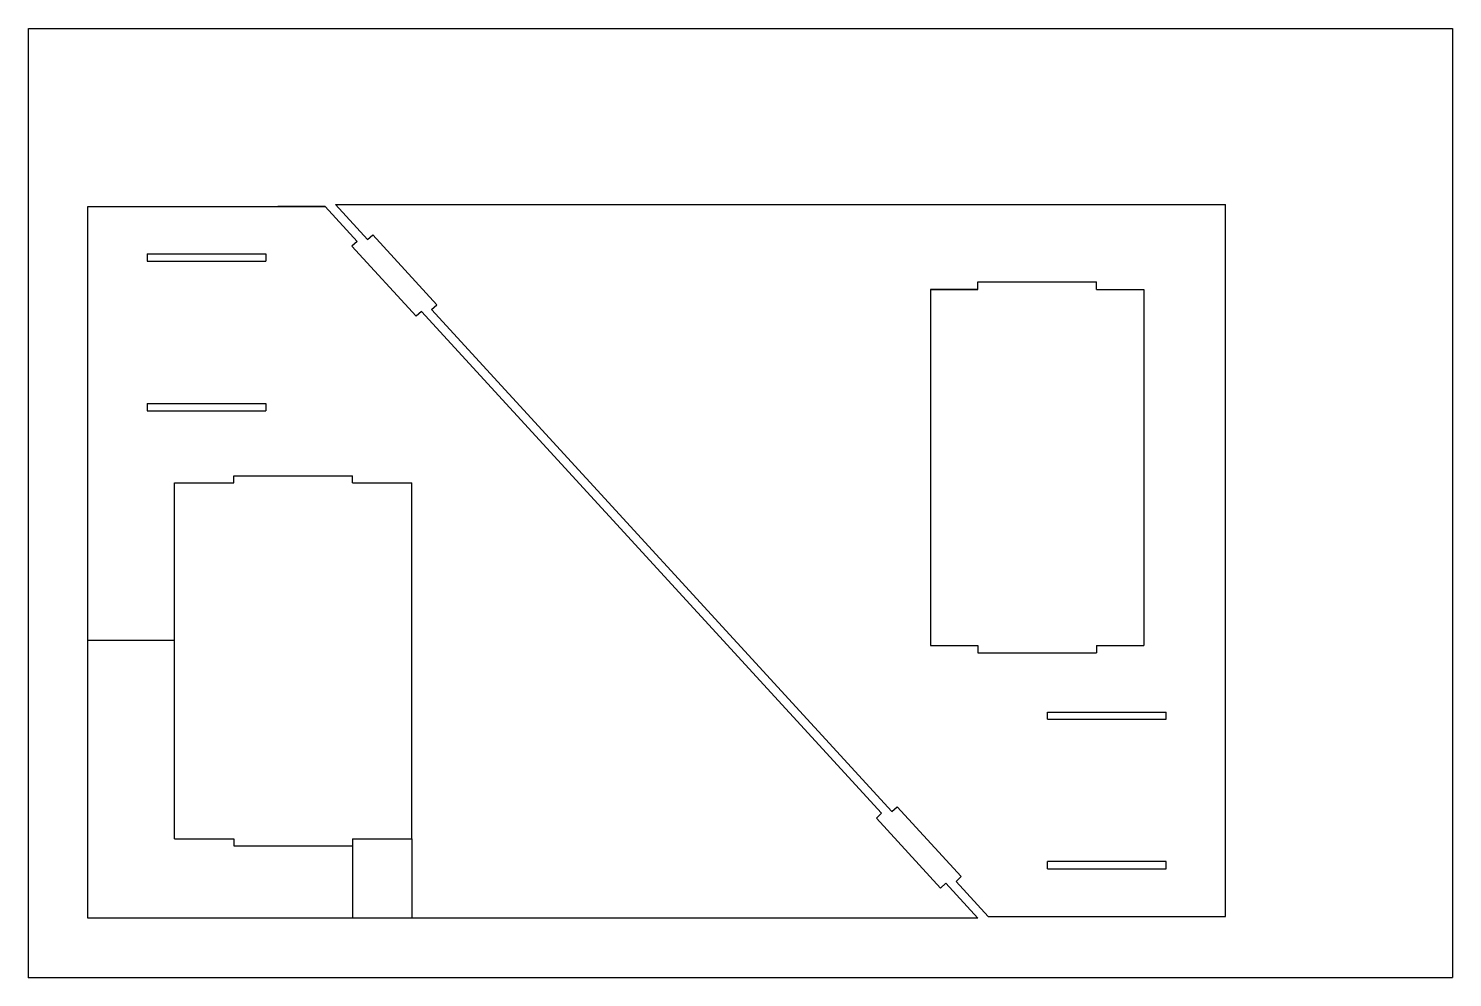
# Model space of a CAD drawing. Header units: millimetres. Extents: x 0 to 600, y 0 to 400.
import ezdxf

# ---------------------------------------------------------------- set-up
doc = ezdxf.new("R2010")
doc.units = ezdxf.units.MM
doc.header["$MEASUREMENT"] = 0
doc.layers.add('RAMPA LATERAL v1_Sketch1', color=7, linetype='Continuous')

msp = doc.modelspace()

# ---------------------------------------------------------------- linework, layer by layer
at = {"layer": 'RAMPA LATERAL v1_Sketch1'}
for p, q in [((0, 0), (0, 400)), ((0, 400), (600, 400)), ((600, 400), (600, 0)), ((25, 325), (125, 325)), ((25, 25), (25, 325)), ((125, 325), (105, 325)), ((125, 325), (138.51, 310.26)), ((129.32, 325.75), (142.83, 311)), ((129.32, 325.75), (504.32, 325.75)), ((504.32, 25.75), (504.32, 325.75)), ((142.83, 311), (145.04, 313.03)), ((145.04, 313.03), (172.07, 283.55)), ((138.51, 310.26), (136.3, 308.23)), ((136.3, 308.23), (163.33, 278.74)), ((50, 305), (100, 305)), ((50, 305), (50, 301.9)), ((50, 301.9), (100, 301.9)), ((100, 305), (100, 301.9)), ((380, 290), (380, 140)), ((400, 290), (380, 290)), ((380, 290), (400, 290)), ((400, 293.2), (450, 293.2)), ((400, 290), (400, 293.2)), ((450, 290), (450, 293.2)), ((450, 290), (470, 290)), ((470, 290), (470, 140)), ((169.86, 281.52), (172.07, 283.55)), ((165.54, 280.77), (163.33, 278.74)), ((165.54, 280.77), (359.46, 69.23)), ((169.86, 281.52), (363.77, 69.98)), ((50, 241.9), (100, 241.9)), ((50, 241.9), (50, 238.9)), ((100, 241.9), (100, 238.9)), ((50, 238.9), (100, 238.9)), ((86.53, 208.49), (86.53, 211.49)), ((86.53, 211.49), (136.53, 211.49)), ((136.53, 208.49), (136.53, 211.49)), ((61.53, 58.49), (61.53, 208.49)), ((61.53, 208.49), (86.53, 208.49)), ((136.53, 208.49), (161.53, 208.49)), ((161.53, 58.49), (161.53, 208.49)), ((25, 142.18), (61.53, 142.18)), ((380, 140), (400, 140)), ((400, 140), (400, 136.8)), ((450, 140), (450, 136.8)), ((450, 140), (470, 140)), ((400, 136.8), (450, 136.8)), ((429.32, 108.85), (429.32, 111.85)), ((429.32, 111.85), (479.32, 111.85)), ((429.32, 108.85), (479.32, 108.85)), ((479.32, 108.85), (479.32, 111.85)), ((363.77, 69.98), (365.99, 72)), ((365.99, 72), (393.02, 42.52)), ((359.46, 69.23), (357.25, 67.2)), ((357.25, 67.2), (384.27, 37.72)), ((61.53, 58.49), (86.53, 58.49)), ((86.53, 58.49), (86.53, 55.49)), ((86.53, 55.49), (136.53, 55.49)), ((136.53, 58.49), (161.53, 58.49)), ((136.53, 58.49), (136.53, 55.49)), ((136.53, 55.49), (136.53, 25)), ((161.53, 58.49), (161.53, 25)), ((429.32, 45.75), (429.32, 48.85)), ((479.32, 48.85), (429.32, 48.85)), ((479.32, 45.75), (479.32, 48.85)), ((390.8, 40.49), (393.02, 42.52)), ((429.32, 45.75), (479.32, 45.75)), ((386.49, 39.74), (384.27, 37.72)), ((400, 25), (386.49, 39.74)), ((404.32, 25.75), (390.8, 40.49)), ((400, 25), (25, 25)), ((404.32, 25.75), (504.32, 25.75)), ((0, 0), (600, 0))]:
    msp.add_line(p, q, dxfattribs=at)
msp.add_point((0, 0), dxfattribs=at)

doc.saveas('drawing.dxf')
